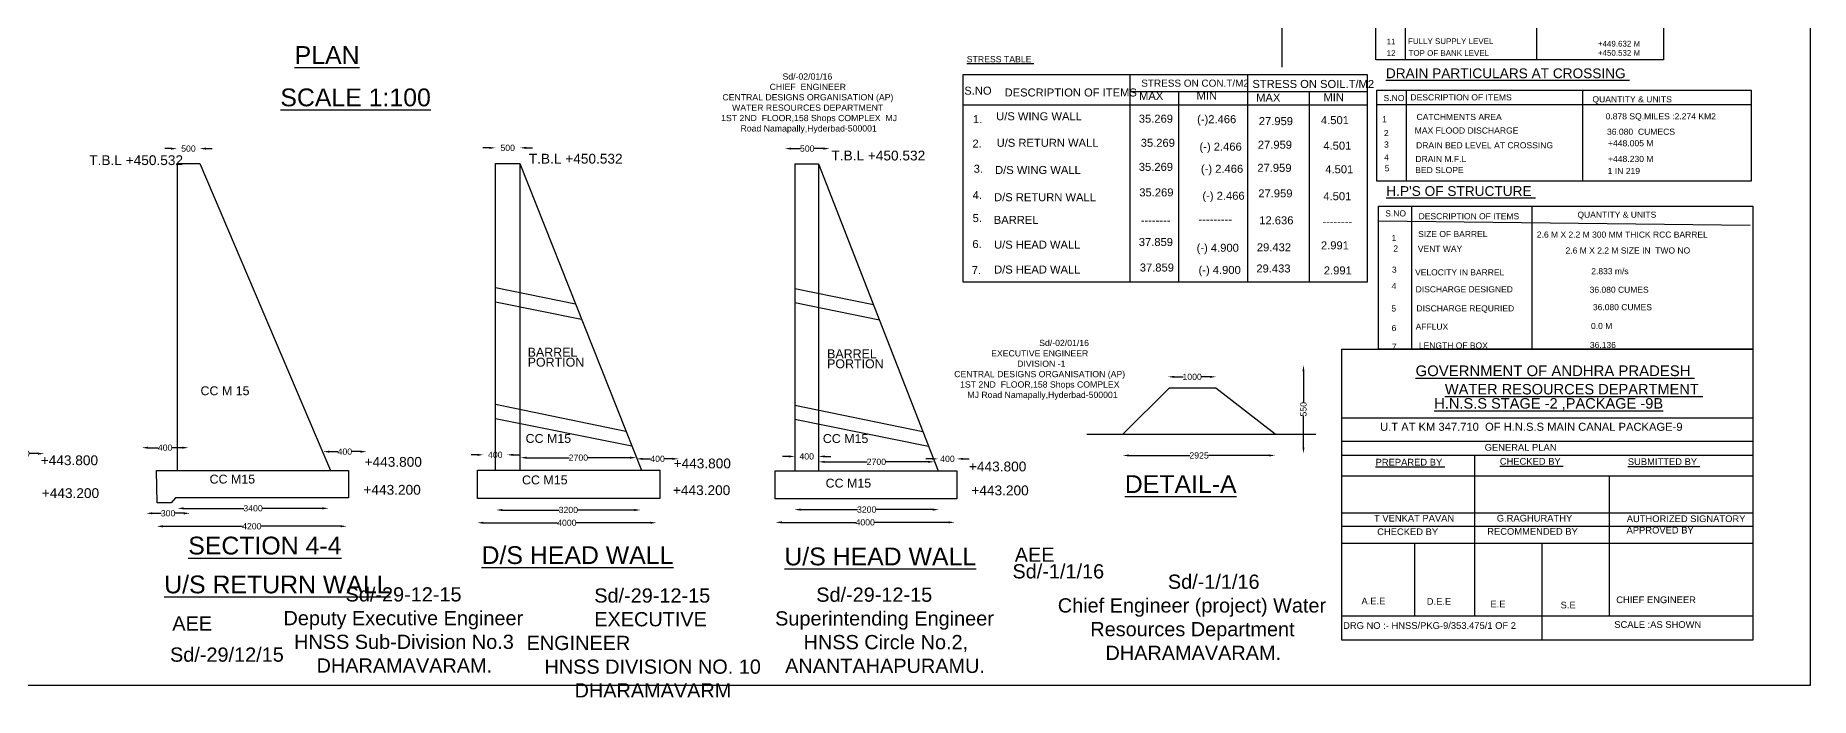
# Model space of a CAD drawing. Header units: millimetres. Extents: x 1715873 to 1731220, y 45608001 to 45618936.
# Drawn here: x 1721236 to 1731220, y 45608001 to 45611723 of the extents above; entities that cross this region are included whole.
import ezdxf

# ---------------------------------------------------------------- set-up
doc = ezdxf.new("R2010")
doc.units = ezdxf.units.MM
doc.header["$MEASUREMENT"] = 0
for name, color, linetype in [('DIMENSION', 7, 'Continuous'), ('DIMENSIONS', 7, 'Continuous'), ('DRAWING', 2, 'Continuous'), ('TEXT', 7, 'Continuous')]:
    doc.layers.add(name, color=color, linetype=linetype)
doc.styles.get("Standard").update_dxf_attribs({"font": 'arial.ttf', "height": 35})
doc.dimstyles.get("Standard").update_dxf_attribs({"dimtxt": 35, "dimasz": 35, "dimexe": 0.18, "dimexo": 0.0625, "dimgap": 0.09, "dimtad": 0, "dimdec": 0, "dimzin": 0, "dimdsep": 46, "dimtxsty": 'Standard', "dimcen": 0.09, "dimse1": 1, "dimse2": 1, "dimadec": 0, "dimazin": 0, "dimtfac": 1, "dimtdec": 0, "dimtofl": 0, "dimtmove": 0, "dimatfit": 3, "dimfxl": 1, "dimtolj": 1, "dimtzin": 0, "dimarcsym": 0})

# ---------------------------------------------------------------- blocks, each defined once
blk = doc.blocks.new('*D108')
at = {"layer": 'Defpoints', "color": 0, "transparency": 16777216}
for p in [(1725399.2, 45608971.3), (1726406.7, 45608985.6), (1726406.7, 45608947.4)]:
    blk.add_point(p, dxfattribs=at)
at = {"layer": 'DIMENSION', "color": 0, "lineweight": -2, "transparency": 16777216}
for p, q in [((1725434.2, 45608985.6), (1725849.9, 45608985.6)), ((1726371.7, 45608985.6), (1725955.9, 45608985.6))]:
    blk.add_line(p, q, dxfattribs=at)
at = {"layer": 'DIMENSION', "color": 0, "transparency": 16777216}
for points in [[(1725434.2, 45608991.5), (1725434.2, 45608979.8), (1725399.2, 45608985.6)], [(1726371.7, 45608991.5), (1726371.7, 45608979.8), (1726406.7, 45608985.6)]]:
    blk.add_solid(points, dxfattribs=at)
at = {"layer": 'DIMENSION', "color": 0, "transparency": 16777216, "insert": (1725902.9, 45608985.6), "char_height": 35, "attachment_point": 5}
blk.add_mtext('\\A1;4000', dxfattribs=at)
blk = doc.blocks.new('*D109')
at = {"layer": 'Defpoints', "color": 0, "transparency": 16777216}
for p in [(1725504.5, 45609057.4), (1725504.5, 45609047.8), (1726318.2, 45609047.8)]:
    blk.add_point(p, dxfattribs=at)
at = {"layer": 'DIMENSION', "color": 0, "lineweight": -2, "transparency": 16777216}
for p, q in [((1725539.5, 45609057.4), (1725859, 45609057.4)), ((1726283.2, 45609057.4), (1725963.6, 45609057.4))]:
    blk.add_line(p, q, dxfattribs=at)
at = {"layer": 'DIMENSION', "color": 0, "transparency": 16777216}
for points in [[(1725539.5, 45609063.2), (1725539.5, 45609051.5), (1725504.5, 45609057.4)], [(1726283.2, 45609063.2), (1726283.2, 45609051.5), (1726318.2, 45609057.4)]]:
    blk.add_solid(points, dxfattribs=at)
at = {"layer": 'DIMENSION', "color": 0, "transparency": 16777216, "insert": (1725911.3, 45609057.4), "char_height": 35, "attachment_point": 5}
blk.add_mtext('\\A1;3200', dxfattribs=at)
blk = doc.blocks.new('*D110')
at = {"layer": 'Defpoints', "color": 0, "transparency": 16777216}
for p in [(1728364.5, 45609869.4), (1728367.9, 45609869.4), (1728378, 45609373.3)]:
    blk.add_point(p, dxfattribs=at)
at = {"layer": 'DIMENSION', "color": 0, "lineweight": -2, "transparency": 16777216}
for p, q in [((1728367.9, 45609834.4), (1728367.9, 45609660.1)), ((1728367.9, 45609408.3), (1728367.9, 45609582.7))]:
    blk.add_line(p, q, dxfattribs=at)
at = {"layer": 'DIMENSION', "color": 0, "transparency": 16777216}
for points in [[(1728362.1, 45609834.4), (1728373.7, 45609834.4), (1728367.9, 45609869.4)], [(1728362.1, 45609408.3), (1728373.7, 45609408.3), (1728367.9, 45609373.3)]]:
    blk.add_solid(points, dxfattribs=at)
at = {"layer": 'DIMENSION', "color": 0, "transparency": 16777216, "insert": (1728367.9, 45609621.4), "char_height": 35, "attachment_point": 5, "rotation": 90}
blk.add_mtext('\\A1;550', dxfattribs=at)
blk = doc.blocks.new('*D111')
at = {"layer": 'Defpoints', "color": 0, "transparency": 16777216}
for p in [(1727606.5, 45609803.8), (1727606.5, 45609793.6), (1727877.1, 45609790.5)]:
    blk.add_point(p, dxfattribs=at)
at = {"layer": 'DIMENSION', "color": 0, "lineweight": -2, "transparency": 16777216}
for p, q in [((1727641.5, 45609803.8), (1727691.2, 45609803.8)), ((1727842.1, 45609803.8), (1727792.5, 45609803.8))]:
    blk.add_line(p, q, dxfattribs=at)
at = {"layer": 'DIMENSION', "color": 0, "transparency": 16777216}
for points in [[(1727641.5, 45609809.6), (1727641.5, 45609797.9), (1727606.5, 45609803.8)], [(1727842.1, 45609809.6), (1727842.1, 45609797.9), (1727877.1, 45609803.8)]]:
    blk.add_solid(points, dxfattribs=at)
at = {"layer": 'DIMENSION', "color": 0, "transparency": 16777216, "insert": (1727741.8, 45609803.8), "char_height": 35, "attachment_point": 5}
blk.add_mtext('\\A1;1000', dxfattribs=at)
blk = doc.blocks.new('*D112')
at = {"layer": 'Defpoints', "color": 0, "transparency": 16777216}
for p in [(1725640.2, 45609333.9), (1726291.6, 45609332.8), (1726291.6, 45609325.9)]:
    blk.add_point(p, dxfattribs=at)
at = {"layer": 'DIMENSION', "color": 0, "lineweight": -2, "transparency": 16777216}
for p, q in [((1725675.2, 45609325.9), (1725913.3, 45609325.9)), ((1726256.6, 45609325.9), (1726018.5, 45609325.9))]:
    blk.add_line(p, q, dxfattribs=at)
at = {"layer": 'DIMENSION', "color": 0, "transparency": 16777216}
for points in [[(1725675.2, 45609331.7), (1725675.2, 45609320), (1725640.2, 45609325.9)], [(1726256.6, 45609331.7), (1726256.6, 45609320), (1726291.6, 45609325.9)]]:
    blk.add_solid(points, dxfattribs=at)
at = {"layer": 'DIMENSION', "color": 0, "transparency": 16777216, "insert": (1725965.9, 45609325.9), "char_height": 35, "attachment_point": 5}
blk.add_mtext('\\A1;2700', dxfattribs=at)
blk = doc.blocks.new('*D113')
at = {"layer": 'Defpoints', "color": 0, "transparency": 16777216}
for p in [(1725507.8, 45609356.3), (1725507.8, 45609325.9), (1725640.2, 45609325.9)]:
    blk.add_point(p, dxfattribs=at)
at = {"layer": 'DIMENSION', "color": 0, "lineweight": -2, "transparency": 16777216}
for p, q in [((1725472.8, 45609356.3), (1725437.8, 45609356.3)), ((1725675.2, 45609356.3), (1725710.2, 45609356.3))]:
    blk.add_line(p, q, dxfattribs=at)
at = {"layer": 'DIMENSION', "color": 0, "transparency": 16777216}
for points in [[(1725472.8, 45609362.1), (1725472.8, 45609350.4), (1725507.8, 45609356.3)], [(1725675.2, 45609362.1), (1725675.2, 45609350.4), (1725640.2, 45609356.3)]]:
    blk.add_solid(points, dxfattribs=at)
at = {"layer": 'DIMENSION', "color": 0, "transparency": 16777216, "insert": (1725574, 45609356.3), "char_height": 35, "attachment_point": 5}
blk.add_mtext('\\A1;400', dxfattribs=at)
blk = doc.blocks.new('*D114')
at = {"layer": 'Defpoints', "color": 0, "transparency": 16777216}
for p in [(1725451.2, 45611088.2), (1725702.8, 45611091.5), (1725702.8, 45611087.1)]:
    blk.add_point(p, dxfattribs=at)
at = {"layer": 'DIMENSION', "color": 0, "lineweight": -2, "transparency": 16777216}
for p, q in [((1725486.2, 45611087.1), (1725538.3, 45611087.1)), ((1725667.8, 45611087.1), (1725615.7, 45611087.1))]:
    blk.add_line(p, q, dxfattribs=at)
at = {"layer": 'DIMENSION', "color": 0, "transparency": 16777216}
for points in [[(1725486.2, 45611092.9), (1725486.2, 45611081.2), (1725451.2, 45611087.1)], [(1725667.8, 45611092.9), (1725667.8, 45611081.2), (1725702.8, 45611087.1)]]:
    blk.add_solid(points, dxfattribs=at)
at = {"layer": 'DIMENSION', "color": 0, "transparency": 16777216, "insert": (1725577, 45611087.1), "char_height": 35, "attachment_point": 5}
blk.add_mtext('\\A1;500', dxfattribs=at)
blk = doc.blocks.new('*D115')
at = {"layer": 'Defpoints', "color": 0, "transparency": 16777216}
for p in [(1722884.9, 45609064.4), (1722035, 45609058.2), (1722884.9, 45609061.3)]:
    blk.add_point(p, dxfattribs=at)
at = {"layer": 'DIMENSION', "color": 0, "lineweight": -2, "transparency": 16777216}
for p, q in [((1722070, 45609064.4), (1722407.7, 45609064.4)), ((1722849.9, 45609064.4), (1722512.3, 45609064.4))]:
    blk.add_line(p, q, dxfattribs=at)
at = {"layer": 'DIMENSION', "color": 0, "transparency": 16777216}
for points in [[(1722070, 45609070.3), (1722070, 45609058.6), (1722035, 45609064.4)], [(1722849.9, 45609070.3), (1722849.9, 45609058.6), (1722884.9, 45609064.4)]]:
    blk.add_solid(points, dxfattribs=at)
at = {"layer": 'DIMENSION', "color": 0, "transparency": 16777216, "insert": (1722460, 45609064.4), "char_height": 35, "attachment_point": 5}
blk.add_mtext('\\A1;3400', dxfattribs=at)
blk = doc.blocks.new('*D116')
at = {"layer": 'Defpoints', "color": 0, "transparency": 16777216}
for p in [(1721918.3, 45608964.9), (1722987.6, 45608966.5), (1721918.3, 45608963.4)]:
    blk.add_point(p, dxfattribs=at)
at = {"layer": 'DIMENSION', "color": 0, "lineweight": -2, "transparency": 16777216}
for p, q in [((1721953.3, 45608963.4), (1722400, 45608963.4)), ((1722952.6, 45608963.4), (1722506, 45608963.4))]:
    blk.add_line(p, q, dxfattribs=at)
at = {"layer": 'DIMENSION', "color": 0, "transparency": 16777216}
for points in [[(1721953.3, 45608969.2), (1721953.3, 45608957.5), (1721918.3, 45608963.4)], [(1722952.6, 45608969.2), (1722952.6, 45608957.5), (1722987.6, 45608963.4)]]:
    blk.add_solid(points, dxfattribs=at)
at = {"layer": 'DIMENSION', "color": 0, "transparency": 16777216, "insert": (1722453, 45608963.4), "char_height": 35, "attachment_point": 5}
blk.add_mtext('\\A1;4200', dxfattribs=at)
blk = doc.blocks.new('*D117')
at = {"layer": 'Defpoints', "color": 0, "transparency": 16777216}
for p in [(1721859.2, 45609036.4), (1721859.2, 45609036.4), (1722105.1, 45609030.2)]:
    blk.add_point(p, dxfattribs=at)
at = {"layer": 'DIMENSION', "color": 0, "lineweight": -2, "transparency": 16777216}
for p, q in [((1721894.2, 45609036.4), (1721943.4, 45609036.4)), ((1722070.1, 45609036.4), (1722020.8, 45609036.4))]:
    blk.add_line(p, q, dxfattribs=at)
at = {"layer": 'DIMENSION', "color": 0, "transparency": 16777216}
for points in [[(1721894.2, 45609042.3), (1721894.2, 45609030.6), (1721859.2, 45609036.4)], [(1722070.1, 45609042.3), (1722070.1, 45609030.6), (1722105.1, 45609036.4)]]:
    blk.add_solid(points, dxfattribs=at)
at = {"layer": 'DIMENSION', "color": 0, "transparency": 16777216, "insert": (1721982.1, 45609036.4), "char_height": 35, "attachment_point": 5}
blk.add_mtext('\\A1;300', dxfattribs=at)
blk = doc.blocks.new('*D118')
at = {"layer": 'Defpoints', "color": 0, "transparency": 16777216}
for p in [(1722853.6, 45609374.4), (1723099.1, 45609383.1), (1723099.1, 45609374.8)]:
    blk.add_point(p, dxfattribs=at)
at = {"layer": 'DIMENSION', "color": 0, "lineweight": -2, "transparency": 16777216}
for p, q in [((1722888.6, 45609383.1), (1722936.9, 45609383.1)), ((1723064.1, 45609383.1), (1723015.7, 45609383.1))]:
    blk.add_line(p, q, dxfattribs=at)
at = {"layer": 'DIMENSION', "color": 0, "transparency": 16777216}
for points in [[(1722888.6, 45609388.9), (1722888.6, 45609377.2), (1722853.6, 45609383.1)], [(1723064.1, 45609388.9), (1723064.1, 45609377.2), (1723099.1, 45609383.1)]]:
    blk.add_solid(points, dxfattribs=at)
at = {"layer": 'DIMENSION', "color": 0, "transparency": 16777216, "insert": (1722976.3, 45609383.1), "char_height": 35, "attachment_point": 5}
blk.add_mtext('\\A1;400', dxfattribs=at)
blk = doc.blocks.new('*D119')
at = {"layer": 'Defpoints', "color": 0, "transparency": 16777216}
for p in [(1721833.8, 45609405.4), (1721833.8, 45609363.7), (1722097.4, 45609359.3)]:
    blk.add_point(p, dxfattribs=at)
at = {"layer": 'DIMENSION', "color": 0, "lineweight": -2, "transparency": 16777216}
for p, q in [((1721868.8, 45609405.4), (1721926.2, 45609405.4)), ((1722062.4, 45609405.4), (1722005, 45609405.4))]:
    blk.add_line(p, q, dxfattribs=at)
at = {"layer": 'DIMENSION', "color": 0, "transparency": 16777216}
for points in [[(1721868.8, 45609411.2), (1721868.8, 45609399.6), (1721833.8, 45609405.4)], [(1722062.4, 45609411.2), (1722062.4, 45609399.6), (1722097.4, 45609405.4)]]:
    blk.add_solid(points, dxfattribs=at)
at = {"layer": 'DIMENSION', "color": 0, "transparency": 16777216, "insert": (1721965.6, 45609405.4), "char_height": 35, "attachment_point": 5}
blk.add_mtext('\\A1;400', dxfattribs=at)
blk = doc.blocks.new('*D120')
at = {"layer": 'Defpoints', "color": 0, "transparency": 16777216}
for p in [(1723721.1, 45608969), (1724728.7, 45608983.3), (1724728.7, 45608945.1)]:
    blk.add_point(p, dxfattribs=at)
at = {"layer": 'DIMENSION', "color": 0, "lineweight": -2, "transparency": 16777216}
for p, q in [((1723756.1, 45608983.3), (1724171.9, 45608983.3)), ((1724693.7, 45608983.3), (1724277.9, 45608983.3))]:
    blk.add_line(p, q, dxfattribs=at)
at = {"layer": 'DIMENSION', "color": 0, "transparency": 16777216}
for points in [[(1723756.1, 45608989.2), (1723756.1, 45608977.5), (1723721.1, 45608983.3)], [(1724693.7, 45608989.2), (1724693.7, 45608977.5), (1724728.7, 45608983.3)]]:
    blk.add_solid(points, dxfattribs=at)
at = {"layer": 'DIMENSION', "color": 0, "transparency": 16777216, "insert": (1724224.9, 45608983.3), "char_height": 35, "attachment_point": 5}
blk.add_mtext('\\A1;4000', dxfattribs=at)
blk = doc.blocks.new('*D121')
at = {"layer": 'Defpoints', "color": 0, "transparency": 16777216}
for p in [(1723826.4, 45609055.1), (1723826.4, 45609045.5), (1724640.2, 45609045.5)]:
    blk.add_point(p, dxfattribs=at)
at = {"layer": 'DIMENSION', "color": 0, "lineweight": -2, "transparency": 16777216}
for p, q in [((1723861.4, 45609055.1), (1724181, 45609055.1)), ((1724605.2, 45609055.1), (1724285.6, 45609055.1))]:
    blk.add_line(p, q, dxfattribs=at)
at = {"layer": 'DIMENSION', "color": 0, "transparency": 16777216}
for points in [[(1723861.4, 45609060.9), (1723861.4, 45609049.2), (1723826.4, 45609055.1)], [(1724605.2, 45609060.9), (1724605.2, 45609049.2), (1724640.2, 45609055.1)]]:
    blk.add_solid(points, dxfattribs=at)
at = {"layer": 'DIMENSION', "color": 0, "transparency": 16777216, "insert": (1724233.3, 45609055.1), "char_height": 35, "attachment_point": 5}
blk.add_mtext('\\A1;3200', dxfattribs=at)
blk = doc.blocks.new('*D122')
at = {"layer": 'Defpoints', "color": 0, "transparency": 16777216}
for p in [(1723964.1, 45609357.3), (1724615.5, 45609356.2), (1724615.5, 45609349.3)]:
    blk.add_point(p, dxfattribs=at)
at = {"layer": 'DIMENSION', "color": 0, "lineweight": -2, "transparency": 16777216}
for p, q in [((1723999.1, 45609349.3), (1724237.2, 45609349.3)), ((1724580.5, 45609349.3), (1724342.4, 45609349.3))]:
    blk.add_line(p, q, dxfattribs=at)
at = {"layer": 'DIMENSION', "color": 0, "transparency": 16777216}
for points in [[(1723999.1, 45609355.1), (1723999.1, 45609343.4), (1723964.1, 45609349.3)], [(1724580.5, 45609355.1), (1724580.5, 45609343.4), (1724615.5, 45609349.3)]]:
    blk.add_solid(points, dxfattribs=at)
at = {"layer": 'DIMENSION', "color": 0, "transparency": 16777216, "insert": (1724289.8, 45609349.3), "char_height": 35, "attachment_point": 5}
blk.add_mtext('\\A1;2700', dxfattribs=at)
blk = doc.blocks.new('*D123')
at = {"layer": 'Defpoints', "color": 0, "transparency": 16777216}
for p in [(1723756.1, 45609365.3), (1723756.1, 45609334.9), (1723888.5, 45609334.9)]:
    blk.add_point(p, dxfattribs=at)
at = {"layer": 'DIMENSION', "color": 0, "lineweight": -2, "transparency": 16777216}
for p, q in [((1723721.1, 45609365.3), (1723686.1, 45609365.3)), ((1723923.5, 45609365.3), (1723958.5, 45609365.3))]:
    blk.add_line(p, q, dxfattribs=at)
at = {"layer": 'DIMENSION', "color": 0, "transparency": 16777216}
for points in [[(1723721.1, 45609371.1), (1723721.1, 45609359.4), (1723756.1, 45609365.3)], [(1723923.5, 45609371.1), (1723923.5, 45609359.4), (1723888.5, 45609365.3)]]:
    blk.add_solid(points, dxfattribs=at)
at = {"layer": 'DIMENSION', "color": 0, "transparency": 16777216, "insert": (1723822.3, 45609365.3), "char_height": 35, "attachment_point": 5}
blk.add_mtext('\\A1;400', dxfattribs=at)
blk = doc.blocks.new('*D124')
at = {"layer": 'Defpoints', "color": 0, "transparency": 16777216}
for p in [(1724616.5, 45609321.9), (1724853.8, 45609342.7), (1724853.8, 45609323.5)]:
    blk.add_point(p, dxfattribs=at)
at = {"layer": 'DIMENSION', "color": 0, "lineweight": -2, "transparency": 16777216}
for p, q in [((1724651.5, 45609342.7), (1724695.8, 45609342.7)), ((1724818.8, 45609342.7), (1724774.6, 45609342.7))]:
    blk.add_line(p, q, dxfattribs=at)
at = {"layer": 'DIMENSION', "color": 0, "transparency": 16777216}
for points in [[(1724651.5, 45609348.5), (1724651.5, 45609336.9), (1724616.5, 45609342.7)], [(1724818.8, 45609348.5), (1724818.8, 45609336.9), (1724853.8, 45609342.7)]]:
    blk.add_solid(points, dxfattribs=at)
at = {"layer": 'DIMENSION', "color": 0, "transparency": 16777216, "insert": (1724735.2, 45609342.7), "char_height": 35, "attachment_point": 5}
blk.add_mtext('\\A1;400', dxfattribs=at)
blk = doc.blocks.new('*D130')
at = {"layer": 'Defpoints', "color": 0, "transparency": 16777216}
for p in [(1721040.1, 45609363.3), (1721285.6, 45609371.9), (1721285.6, 45609363.7)]:
    blk.add_point(p, dxfattribs=at)
at = {"layer": 'DIMENSION', "color": 0, "lineweight": -2, "transparency": 16777216}
for p, q in [((1721075.1, 45609371.9), (1721123.5, 45609371.9)), ((1721250.6, 45609371.9), (1721202.3, 45609371.9))]:
    blk.add_line(p, q, dxfattribs=at)
at = {"layer": 'DIMENSION', "color": 0, "transparency": 16777216}
for points in [[(1721075.1, 45609377.8), (1721075.1, 45609366.1), (1721040.1, 45609371.9)], [(1721250.6, 45609377.8), (1721250.6, 45609366.1), (1721285.6, 45609371.9)]]:
    blk.add_solid(points, dxfattribs=at)
at = {"layer": 'DIMENSION', "color": 0, "transparency": 16777216, "insert": (1721162.9, 45609371.9), "char_height": 35, "attachment_point": 5}
blk.add_mtext('\\A1;400', dxfattribs=at)
blk = doc.blocks.new('*D138')
at = {"layer": 'Defpoints', "color": 0, "transparency": 16777216}
for p in [(1722160.2, 45611087), (1722033.3, 45611003.1), (1722160.2, 45611003.1)]:
    blk.add_point(p, dxfattribs=at)
at = {"layer": 'DIMENSION', "color": 0, "lineweight": -2, "transparency": 16777216}
for p, q in [((1721998.3, 45611087), (1721963.3, 45611087)), ((1722195.2, 45611087), (1722230.2, 45611087))]:
    blk.add_line(p, q, dxfattribs=at)
at = {"layer": 'DIMENSION', "color": 0, "transparency": 16777216}
for points in [[(1721998.3, 45611092.8), (1721998.3, 45611081.2), (1722033.3, 45611087)], [(1722195.2, 45611092.8), (1722195.2, 45611081.2), (1722160.2, 45611087)]]:
    blk.add_solid(points, dxfattribs=at)
at = {"layer": 'DIMENSION', "color": 0, "transparency": 16777216, "insert": (1722096.7, 45611087), "char_height": 35, "attachment_point": 5}
blk.add_mtext('\\A1;500', dxfattribs=at)
blk = doc.blocks.new('*D139')
at = {"layer": 'Defpoints', "color": 0, "transparency": 16777216}
for p in [(1723961.4, 45611091.3), (1723823.2, 45611003.9), (1723961.4, 45611003.9)]:
    blk.add_point(p, dxfattribs=at)
at = {"layer": 'DIMENSION', "color": 0, "lineweight": -2, "transparency": 16777216}
for p, q in [((1723788.2, 45611091.3), (1723753.2, 45611091.3)), ((1723996.4, 45611091.3), (1724031.4, 45611091.3))]:
    blk.add_line(p, q, dxfattribs=at)
at = {"layer": 'DIMENSION', "color": 0, "transparency": 16777216}
for points in [[(1723788.2, 45611097.1), (1723788.2, 45611085.4), (1723823.2, 45611091.3)], [(1723996.4, 45611097.1), (1723996.4, 45611085.4), (1723961.4, 45611091.3)]]:
    blk.add_solid(points, dxfattribs=at)
at = {"layer": 'DIMENSION', "color": 0, "transparency": 16777216, "insert": (1723892.3, 45611091.3), "char_height": 35, "attachment_point": 5}
blk.add_mtext('\\A1;500', dxfattribs=at)
blk = doc.blocks.new('*D140')
at = {"layer": 'Defpoints', "color": 0, "transparency": 16777216}
for p in [(1727351.9, 45609481.5), (1728209.6, 45609481.5), (1728209.6, 45609361.7)]:
    blk.add_point(p, dxfattribs=at)
at = {"layer": 'DIMENSION', "color": 0, "lineweight": -2, "transparency": 16777216}
for p, q in [((1727386.9, 45609361.7), (1727728, 45609361.7)), ((1728174.6, 45609361.7), (1727833.6, 45609361.7))]:
    blk.add_line(p, q, dxfattribs=at)
at = {"layer": 'DIMENSION', "color": 0, "transparency": 16777216}
for points in [[(1727386.9, 45609367.5), (1727386.9, 45609355.9), (1727351.9, 45609361.7)], [(1728174.6, 45609367.5), (1728174.6, 45609355.9), (1728209.6, 45609361.7)]]:
    blk.add_solid(points, dxfattribs=at)
at = {"layer": 'DIMENSION', "color": 0, "transparency": 16777216, "insert": (1727780.8, 45609361.7), "char_height": 35, "attachment_point": 5}
blk.add_mtext('\\A1;2925', dxfattribs=at)
blk = doc.blocks.new('*D141')
at = {"layer": 'Defpoints', "color": 0, "transparency": 16777216}
for p in [(1726313.8, 45609276), (1726417.5, 45609342.6), (1726417.5, 45609276)]:
    blk.add_point(p, dxfattribs=at)
at = {"layer": 'DIMENSION', "color": 0, "lineweight": -2, "transparency": 16777216}
for p, q in [((1726278.8, 45609342.6), (1726243.8, 45609342.6)), ((1726452.5, 45609342.6), (1726487.5, 45609342.6))]:
    blk.add_line(p, q, dxfattribs=at)
at = {"layer": 'DIMENSION', "color": 0, "transparency": 16777216}
for points in [[(1726278.8, 45609348.4), (1726278.8, 45609336.8), (1726313.8, 45609342.6)], [(1726452.5, 45609348.4), (1726452.5, 45609336.8), (1726417.5, 45609342.6)]]:
    blk.add_solid(points, dxfattribs=at)
at = {"layer": 'DIMENSION', "color": 0, "transparency": 16777216, "insert": (1726365.6, 45609342.6), "char_height": 35, "attachment_point": 5}
blk.add_mtext('\\A1;400', dxfattribs=at)

msp = doc.modelspace()

# ---------------------------------------------------------------- linework, layer by layer
at = {"layer": 'DIMENSION', "color": 0}
for points in [[(1715872.7, 45608070.8), (1731219.6, 45608070.8), (1731219.6, 45618927.1), (1715872.7, 45618927.1)], [(1728774.1, 45612446.1), (1730393.2, 45612446.1), (1730393.2, 45611587.1), (1728774.1, 45611587.1)], [(1726454, 45611503.5), (1728726, 45611503.5), (1728726, 45610335.4), (1726454, 45610335.4)], [(1728790.6, 45610764.3), (1730895.4, 45610764.3), (1730895.4, 45609959.4), (1728790.6, 45609959.4)]]:
    msp.add_lwpolyline(points, close=True, dxfattribs=at)
for points in [[(1729678.4, 45612446.1), (1729678.4, 45611587.1)], [(1727392.2, 45611503.5), (1727392.2, 45610335.4)], [(1728054.6, 45610335.4), (1728054.6, 45611503.5)], [(1727392.2, 45611407.6), (1728726, 45611407.6)], [(1727664.9, 45611407.6), (1727664.9, 45610335.4)], [(1728399.2, 45611407.6), (1728399.2, 45610335.4)], [(1726454, 45611332.8), (1728726, 45611332.8)], [(1729708, 45608869.4), (1729708, 45608323.1)]]:
    msp.add_lwpolyline(points, dxfattribs=at)
at = {"layer": 'DIMENSION'}
msp.add_lwpolyline([(1730086.8, 45609247.7), (1730086.8, 45608460.3)], dxfattribs=at)
at = {"layer": 'DIMENSIONS', "color": 0}
for points in [[(1728583, 45609573.2), (1730895.4, 45609573.2)], [(1728583, 45609443), (1730895.4, 45609443)], [(1728583, 45609363.3), (1730895.4, 45609363.3)], [(1729330.4, 45609363.3), (1729330.4, 45608460.3)], [(1728583, 45609247.7), (1730895.4, 45609247.7)], [(1728583, 45609038.4), (1730895.4, 45609038.4)], [(1728583, 45608963.8), (1730895.4, 45608963.8)], [(1728583, 45608869.4), (1730895.4, 45608869.4)], [(1728994.2, 45608460.3), (1728994.2, 45608869.4)], [(1728583, 45608460.3), (1730895.4, 45608460.3)]]:
    msp.add_lwpolyline(points, dxfattribs=at)
at = {"layer": 'DRAWING', "color": 0}
for points in [[(1728259.9, 45616348.4), (1728259.9, 45613936.5), (1728212.7, 45613936.5), (1728282.6, 45613887.2), (1728246.3, 45613887.2), (1728246.3, 45611544.3)], [(1722033.3, 45611003.1), (1722160.2, 45611003.1), (1722895.1, 45609276.8)], [(1722033.3, 45611003.1), (1722033.3, 45609276.8)], [(1723823.2, 45609278.4), (1723823.2, 45611003.9), (1723961.4, 45611003.9), (1724644.2, 45609278.4)], [(1723961.4, 45611003.9), (1723961.4, 45609278.4)], [(1725507.8, 45611001.7), (1725640.2, 45611001.7), (1726313.8, 45609276)], [(1725507.8, 45611001.7), (1725507.8, 45609276)], [(1725640.2, 45611001.7), (1725640.2, 45609276)], [(1723823.2, 45610305.6), (1724273.9, 45610214.1)], [(1725507.8, 45610299.9), (1725949.2, 45610210)], [(1723823.2, 45610226.4), (1724307.6, 45610128.9)], [(1725507.8, 45610221), (1725982.5, 45610124.8)], [(1728209.6, 45609481.5), (1727874.7, 45609740.9), (1727611.8, 45609740.9), (1727351.9, 45609481.5)], [(1723823.2, 45609649.6), (1724557.3, 45609498.1)], [(1723823.2, 45609570.2), (1724590, 45609415.5)], [(1725507.8, 45609645.3), (1726228, 45609495.6)], [(1725507.8, 45609565.2), (1726259.8, 45609414.2)], [(1727148.6, 45609481.5), (1728437.6, 45609481.5)], [(1721917.6, 45609276.8), (1722997, 45609276.8), (1722997, 45609123.8), (1722024.5, 45609123.8), (1721999.7, 45609096.2), (1721921.5, 45609096.2), (1721917.6, 45609276.8)]]:
    msp.add_lwpolyline(points, dxfattribs=at)
for points in [[(1723722.4, 45609278.4), (1724748.8, 45609278.4), (1724748.8, 45609119.9), (1723722.4, 45609119.9)], [(1725396, 45609276), (1726417.5, 45609276), (1726417.5, 45609117.3), (1725396, 45609117.3)]]:
    msp.add_lwpolyline(points, close=True, dxfattribs=at)
at = {"layer": 'TEXT', "color": 0}
for points in [[(1728939.3, 45612446.1), (1728939.3, 45611587.1)], [(1728946.4, 45611416.2), (1728946.4, 45610903.2)], [(1729938.2, 45611416.2), (1729938.2, 45610931.3)], [(1728780.7, 45611334.2), (1730885.5, 45611334.2)], [(1729938.2, 45610931.3), (1729938.2, 45610903.2)], [(1728975.6, 45610764.3), (1728975.6, 45609959.4)], [(1729651.9, 45610764.3), (1729651.9, 45609959.4)], [(1728790.6, 45610680.4), (1730880.9, 45610657.1)]]:
    msp.add_lwpolyline(points, dxfattribs=at)
for points in [[(1728780.7, 45611416.2), (1730885.5, 45611416.2), (1730885.5, 45610903.2), (1728780.7, 45610903.2)], [(1728583, 45609959.4), (1730895.4, 45609959.4), (1730895.4, 45608323.1), (1728583, 45608323.1)]]:
    msp.add_lwpolyline(points, close=True, dxfattribs=at)

# ---------------------------------------------------------------- texts
at = {"layer": 'DIMENSION', "color": 0}
for s, height, p in [('%%USTRESS TABLE ', 35, (1726474.1, 45611572.2)), ('STRESS ON CON.T/M2', 40, (1727455.8, 45611435)), ('STRESS ON SOIL.T/M2', 45, (1728080.5, 45611428.1)), ('%%UDRAIN PARTICULARS AT CROSSING ', 55, (1728831.3, 45611483)), ('S.NO', 45, (1726460.3, 45611390.4)), ('DESCRIPTION OF ITEMS ', 45, (1726686.9, 45611380.1)), ('MAX', 45, (1727443.3, 45611360.7)), ('MIN', 45, (1727766.5, 45611363.1)), ('MAX', 45, (1728101.8, 45611351)), ('MIN', 45, (1728480.5, 45611353.5)), ('1.', 45, (1726508.9, 45611230.1)), ('U/S WING WALL', 45, (1726639.6, 45611246.3)), ('35.269', 45, (1727441.8, 45611232.7)), ('(-)2.466', 45, (1727769.7, 45611230)), ('27.959', 45, (1728116.6, 45611219.2)), ('4.501', 45, (1728466.2, 45611224.6)), ('2.', 45, (1726506.1, 45611092.8)), ('U/S RETURN WALL ', 45, (1726642.3, 45611097.3)), ('35.269', 45, (1727452.6, 45611097.3)), ('(-) 2.466', 45, (1727783.2, 45611075.7)), ('27.959', 45, (1728111.2, 45611086.5)), ('4.501', 45, (1728479.7, 45611081.1)), ('3.', 45, (1726513.2, 45610951.3)), ('D/S WING WALL ', 45, (1726633.4, 45610944.4)), ('35.269', 45, (1727441.8, 45610961.9)), ('(-) 2.466', 45, (1727791.4, 45610951.1)), ('27.959', 45, (1728108.5, 45610956.5)), ('4.501', 45, (1728490.6, 45610948.4)), ('35.269', 45, (1727444.5, 45610818.4)), ("%%UH.P'S OF STRUCTURE ", 55, (1728833.9, 45610820.9)), ('4.', 45, (1726507.1, 45610803.6)), ('D/S RETURN WALL', 45, (1726627.8, 45610791.4)), ('(-) 2.466', 45, (1727799.5, 45610799.5)), ('27.959', 45, (1728113.9, 45610813)), ('4.501', 45, (1728479.7, 45610796.8)), ('5.', 45, (1726507.1, 45610674)), ('BARREL', 45, (1726626.2, 45610663.7)), ('--------', 45, (1727452.6, 45610661.4)), ('---------', 45, (1727777.8, 45610666.8)), ('12.636', 45, (1728119.3, 45610661.4)), ('--------', 45, (1728474.3, 45610653.2)), ('6.', 45, (1726505.9, 45610528.3)), ('U/S HEAD WALL', 45, (1726627.8, 45610524.7)), ('37.859', 45, (1727441.8, 45610539.5)), ('2.991', 45, (1728466.2, 45610520.5)), ('(-) 4.900', 45, (1727767, 45610507)), ('29.432', 45, (1728105.7, 45610509.7)), ('7.', 45, (1726502.5, 45610381.1)), ('D/S HEAD WALL', 45, (1726627.9, 45610384.7)), ('37.859', 45, (1727447.2, 45610396)), ('(-) 4.900', 45, (1727777.8, 45610382.4)), ('29.433', 45, (1728103, 45610390.6)), ('2.991', 45, (1728482.4, 45610379.7)), ('AEE', 80, (1726744.2, 45608764)), ('Sd/-1/1/16', 80, (1726731.2, 45608670.4)), ('AEE', 80, (1722005.9, 45608377.5)), ('Sd/-29/12/15', 80, (1721993, 45608202.1))]:
    msp.add_text(s, height=height, dxfattribs=at).set_placement(p)
at = {"layer": 'DIMENSION', "color": 0, "attachment_point": 1}
for s, insert, char_height, width in [('\\A1;^I^I^I{\\A0;Sd/-}02/01/16\\P\\pi347.57;CHIEF  ENGINEER  \\P\\pi81.896;CENTRAL DESIGNS ORGANISATION (AP)\\P\\pi136.31;WATER RESOURCES DEPARTMENT \\P\\pi61.221; 1ST 2ND  FLOOR,158 Shops COMPLEX  MJ \\P\\pi183.83;Road Namapally,Hyderbad-500001', (1725017.9, 45611509.9), 35, 1121.327), ('\\A1;^I^I^I^I{\\A0;Sd/-}02/01/16\\P\\pi289.85;EXECUTIVE ENGINEER \\P\\pi422.51; DIVISION -1 \\P\\pi81.896;CENTRAL DESIGNS ORGANISATION (AP) \\P\\pi115.11;1ST 2ND  FLOOR,158 Shops COMPLEX\\P\\pi128.94;  MJ Road Namapally,Hyderbad-500001', (1726321.5, 45610011.8), 35, 1121.327), ('\\pi360.79;^ISd/-1/1/16\\P\\pi20.9;Chief Engineer (project) Water \\P\\pi203.79;Resources Department  \\P\\pi289.06;DHARAMAVARAM.', (1726965.3, 45608692), 80, 1547.121), ('\\pi452.14;Sd/-{\\A1;29-12-15\\P\\pi103.06;Deputy Executive Engineer  \\P\\pi162.56;HNSS Sub-Division No.3 \\P\\pi289.06;DHARAMAVARAM.}', (1722528.3, 45608620.7), 80, 1547.121), ('\\pi380.82;Sd/-{\\A1;29-12-15\\P\\pi83.253;}EXECUTIVE ENGINEER  \\P\\pi100.77;HNSS DIVISION NO. 10  \\P\\pi269.91;DHARAMAVARM', (1723998.3, 45608614.4), 80, 1404.487), ('\\A1;\\pi220.82;^I{\\A0;Sd/-}29-12-15\\P\\pi88.846;{\\A0;Superintending Engineer  \\P\\pi249.01;HNSS Circle No.2, \\P\\pi145.14;ANANTAHAPURAMU.}', (1725307.6, 45608619), 80, 1404.487)]:
    msp.add_mtext(s, dxfattribs=dict(at, insert=insert, char_height=char_height, width=width))
at = {"layer": 'TEXT', "color": 0}
for s, height, p in [('%%UPLAN', 100, (1722694, 45611563.2)), ('11', 32.04, (1728835.9, 45611673.1)), ('FULLY SUPPLY LEVEL ', 32.037, (1728956, 45611675)), ('+449.632 M', 32.04, (1730023.9, 45611660.9)), ('12', 32.04, (1728835.9, 45611608.4)), ('TOP OF BANK LEVEL', 32.037, (1728959, 45611608.6)), ('+450.532 M', 32.04, (1730023.9, 45611609.4)), ('%%USCALE 1:100', 100, (1722613.5, 45611325)), ('S.NO ', 34.48, (1728818.2, 45611354.1)), ('DESCRIPTION OF ITEMS ', 34.485, (1728969.3, 45611358.2)), ('QUANTITY & UNITS ', 34.485, (1729993.1, 45611347.1)), ('1', 34.5, (1728810.3, 45611235.3)), ('CATCHMENTS AREA ', 34.485, (1729004, 45611247.7)), ('0.878 SQ.MILES :2.274 KM2', 34.485, (1730066.9, 45611251.3)), ('2', 34.5, (1728820.3, 45611157.3)), ('MAX FLOOD DISCHARGE ', 34.485, (1728993.5, 45611171.6)), ('36.080  CUMECS', 34.485, (1730074.9, 45611164.7)), ('T.B.L +450.532', 55, (1725712.9, 45611020.5)), ('3', 34.5, (1728821.1, 45611092.7)), ('DRAIN BED LEVEL AT CROSSING ', 34.485, (1729001.1, 45611088.6)), ('+448.005 M', 34.48, (1730080.8, 45611100.1)), ('T.B.L +450.532', 55, (1721538.8, 45610994.5)), ('T.B.L +450.532', 55, (1724011.1, 45611002.8)), ('4', 34.5, (1728821.6, 45611020.2)), ('5', 34.5, (1728824.6, 45610959.2)), ('BED SLOPE ', 34.48, (1728996.1, 45610949.2)), ('DRAIN M.F.L ', 34.485, (1728997.4, 45611011.8)), ('1 IN 219', 34.48, (1730078.8, 45610944.2)), ('+448.230 M', 34.48, (1730080.8, 45611011.7)), ('S.NO ', 34.21, (1728827.8, 45610705.6)), ('DESCRIPTION OF ITEMS ', 34.207, (1729015.7, 45610689.8)), ('QUANTITY & UNITS ', 34.207, (1729908.8, 45610698.6)), ('1', 34.2, (1728863.4, 45610567.5)), ('SIZE OF BARREL', 34.207, (1729012.7, 45610589.8)), ('2.6 M X 2.2 M 300 MM THICK RCC BARREL', 34.207, (1729680.6, 45610586.5)), ('2', 34.2, (1728873.4, 45610508.1)), ('VENT WAY', 34.21, (1729011.1, 45610506.5)), ('2.6 M X 2.2 M SIZE IN  TWO NO ', 34.207, (1729842.1, 45610497.2)), ('3', 34.2, (1728865.6, 45610389.4)), ('VELOCITY IN BARREL ', 34.207, (1728995.6, 45610374.2)), ('2.833 m/s', 34.21, (1729986.7, 45610380.7)), ('4', 34.2, (1728863.6, 45610296.8)), ('DISCHARGE DESIGNED', 34.207, (1728998.8, 45610278.9)), ('36.080 CUMES', 34.207, (1729977.5, 45610276.5)), ('5', 34.2, (1728862.6, 45610171.1)), ('DISCHARGE REQURIED', 34.207, (1729003.4, 45610171.5)), ('36.080 CUMES', 34.207, (1729995.9, 45610178.5)), ('6', 34.2, (1728863.6, 45610061.1)), ('AFFLUX', 34.21, (1728998.8, 45610068.8)), ('0.0 M', 34.21, (1729985.1, 45610072.8)), ('BARREL', 50, (1724004.5, 45609917.4)), ('7', 34.2, (1728865.5, 45609957)), ('LENGTH OF BOX ', 34.207, (1729017.3, 45609962.9)), ('36.136', 34.21, (1729979, 45609965.6)), ('PORTION', 50, (1724004.5, 45609861.2)), ('BARREL', 50, (1725688.7, 45609908.6)), ('PORTION', 50, (1725688.7, 45609852.3)), ('%%UGOVERNMENT OF ANDHRA PRADESH ', 60, (1728998.6, 45609807.9)), ('%%UWATER RESOURCES DEPARTMENT ', 58.797, (1729163.3, 45609704.9)), ('CC M 15', 50, (1722164.5, 45609700.6)), ('%%UH.N.S.S STAGE -2 ,PACKAGE -9B', 58.797, (1729103.6, 45609625.3)), ('CC M15', 50, (1723992.9, 45609432.5)), ('CC M15', 50, (1725664.7, 45609431.8)), ('U.T AT KM 347.710  OF H.N.S.S MAIN CANAL PACKAGE-9', 45, (1728798.8, 45609500.5)), ('+443.800', 55, (1721265.8, 45609307.2)), ('GENERAL PLAN', 37.729, (1729387, 45609388.4)), ('+443.800', 55, (1723087.1, 45609298.3)), ('+443.800', 55, (1724825.1, 45609289.3)), ('+443.800', 55, (1726486.6, 45609272.2)), ('%%UPREPARED BY ', 37.729, (1728773.5, 45609305.2)), ('%%UCHECKED BY ', 37.729, (1729472, 45609309.9)), ('%%USUBMITTED BY ', 37.729, (1730192.2, 45609308.1)), ('+443.200', 55, (1721271.7, 45609122.4)), ('CC M15', 50, (1722215.5, 45609204)), ('+443.200', 55, (1723080.8, 45609141.2)), ('CC M15', 50, (1723972.8, 45609199.1)), ('+443.200', 55, (1724821.6, 45609139.1)), ('CC M15', 50, (1725680.3, 45609181.3)), ('+443.200', 55, (1726500.1, 45609137.8)), ('%%UDETAIL-A', 100, (1727363.1, 45609150.8)), ('T VENKAT PAVAN ', 37.729, (1728764.7, 45608990.2)), ('G.RAGHURATHY', 37.729, (1729455.2, 45608990.2)), ('AUTHORIZED SIGNATORY', 37.729, (1730186.1, 45608987.1)), ('%%USECTION 4-4', 100, (1722095.6, 45608805.2)), ('CHECKED BY ', 37.729, (1728782.6, 45608913.9)), ('RECOMMENDED BY ', 37.729, (1729401.4, 45608915.7)), ('APPROVED BY ', 37.729, (1730185, 45608922.9)), ('%%UD/S HEAD WALL', 100, (1723745.3, 45608751.4)), ('%%UU/S HEAD WALL', 100, (1725448.2, 45608743.9)), ('%%UU/S RETURN WALL', 100, (1721960.4, 45608586.6)), ('CHIEF ENGINEER ', 37.729, (1730127.1, 45608531.4)), ('A.E.E ', 37.73, (1728694, 45608524.1)), ('D.E.E ', 37.73, (1729061.3, 45608522.3)), ('E.E ', 37.73, (1729419.6, 45608507.9)), ('S.E ', 37.73, (1729814.1, 45608501.8)), ('DRG NO :- HNSS/PKG-9/353.475/1 OF 2', 37.729, (1728590.8, 45608386.7)), ('SCALE :AS SHOWN', 37.729, (1730116, 45608392.3))]:
    msp.add_text(s, height=height, dxfattribs=at).set_placement(p)

# ---------------------------------------------------------------- dimensions: what is measured, and where the dimension line sits
at = {"layer": 'DIMENSION', "color": 0}
for base, p1, p2, text, picture, middle in [((1722160.2, 45611087), (1722033.3, 45611003.1), (1722160.2, 45611003.1), '500', '*D138', (1722096.7, 45611087)), ((1723961.4, 45611091.3), (1723823.2, 45611003.9), (1723961.4, 45611003.9), '500', '*D139', (1723892.3, 45611091.3)), ((1725702.8, 45611087.1), (1725451.2, 45611088.2), (1725702.8, 45611091.5), '500', '*D114', (1725577, 45611087.1)), ((1727606.5, 45609803.8), (1727877.1, 45609790.5), (1727606.5, 45609793.6), '1000', '*D111', (1727741.8, 45609803.8)), ((1728209.6, 45609361.7), (1727351.9, 45609481.5), (1728209.6, 45609481.5), '2925', '*D140', (1727780.8, 45609361.7)), ((1721285.6, 45609371.9), (1721040.1, 45609363.3), (1721285.6, 45609363.7), '400', '*D130', (1721162.9, 45609371.9)), ((1721833.8, 45609405.4), (1722097.4, 45609359.3), (1721833.8, 45609363.7), '400', '*D119', (1721965.6, 45609405.4)), ((1723099.1, 45609383.1), (1722853.6, 45609374.4), (1723099.1, 45609374.8), '400', '*D118', (1722976.3, 45609383.1)), ((1723756.1, 45609365.3), (1723888.5, 45609334.9), (1723756.1, 45609334.9), '400', '*D123', (1723822.3, 45609365.3)), ((1724615.5, 45609349.3), (1723964.1, 45609357.3), (1724615.5, 45609356.2), '2700', '*D122', (1724289.8, 45609349.3)), ((1724853.8, 45609342.7), (1724616.5, 45609321.9), (1724853.8, 45609323.5), '400', '*D124', (1724735.2, 45609342.7)), ((1725507.8, 45609356.3), (1725640.2, 45609325.9), (1725507.8, 45609325.9), '400', '*D113', (1725574, 45609356.3)), ((1726417.5, 45609342.6), (1726313.8, 45609276), (1726417.5, 45609276), '400', '*D141', (1726365.6, 45609342.6)), ((1726291.6, 45609325.9), (1725640.2, 45609333.9), (1726291.6, 45609332.8), '2700', '*D112', (1725965.9, 45609325.9)), ((1722884.9, 45609064.4), (1722035, 45609058.2), (1722884.9, 45609061.3), '3400', '*D115', (1722460, 45609064.4)), ((1723826.4, 45609055.1), (1724640.2, 45609045.5), (1723826.4, 45609045.5), '3200', '*D121', (1724233.3, 45609055.1)), ((1725504.5, 45609057.4), (1726318.2, 45609047.8), (1725504.5, 45609047.8), '3200', '*D109', (1725911.3, 45609057.4)), ((1721859.2, 45609036.4), (1722105.1, 45609030.2), (1721859.2, 45609036.4), '300', '*D117', (1721982.1, 45609036.4)), ((1721918.3, 45608963.4), (1722987.6, 45608966.5), (1721918.3, 45608964.9), '4200', '*D116', (1722453, 45608963.4)), ((1724728.7, 45608983.3), (1723721.1, 45608969), (1724728.7, 45608945.1), '4000', '*D120', (1724224.9, 45608983.3)), ((1726406.7, 45608985.6), (1725399.2, 45608971.3), (1726406.7, 45608947.4), '4000', '*D108', (1725902.9, 45608985.6))]:
    dim = msp.add_linear_dim(base=base, p1=p1, p2=p2, text=text, dimstyle='Standard', dxfattribs=at)
    dim.commit()
    dim.dimension.update_dxf_attribs({"geometry": picture, "text_midpoint": middle})
dim = msp.add_linear_dim(base=(1728367.9, 45609869.4), p1=(1728378, 45609373.3), p2=(1728364.5, 45609869.4), angle=90, text='550', dimstyle='Standard', dxfattribs=at)
dim.commit()
dim.dimension.update_dxf_attribs({"geometry": '*D110', "text_midpoint": (1728367.9, 45609621.4)})

doc.saveas('drawing.dxf')
